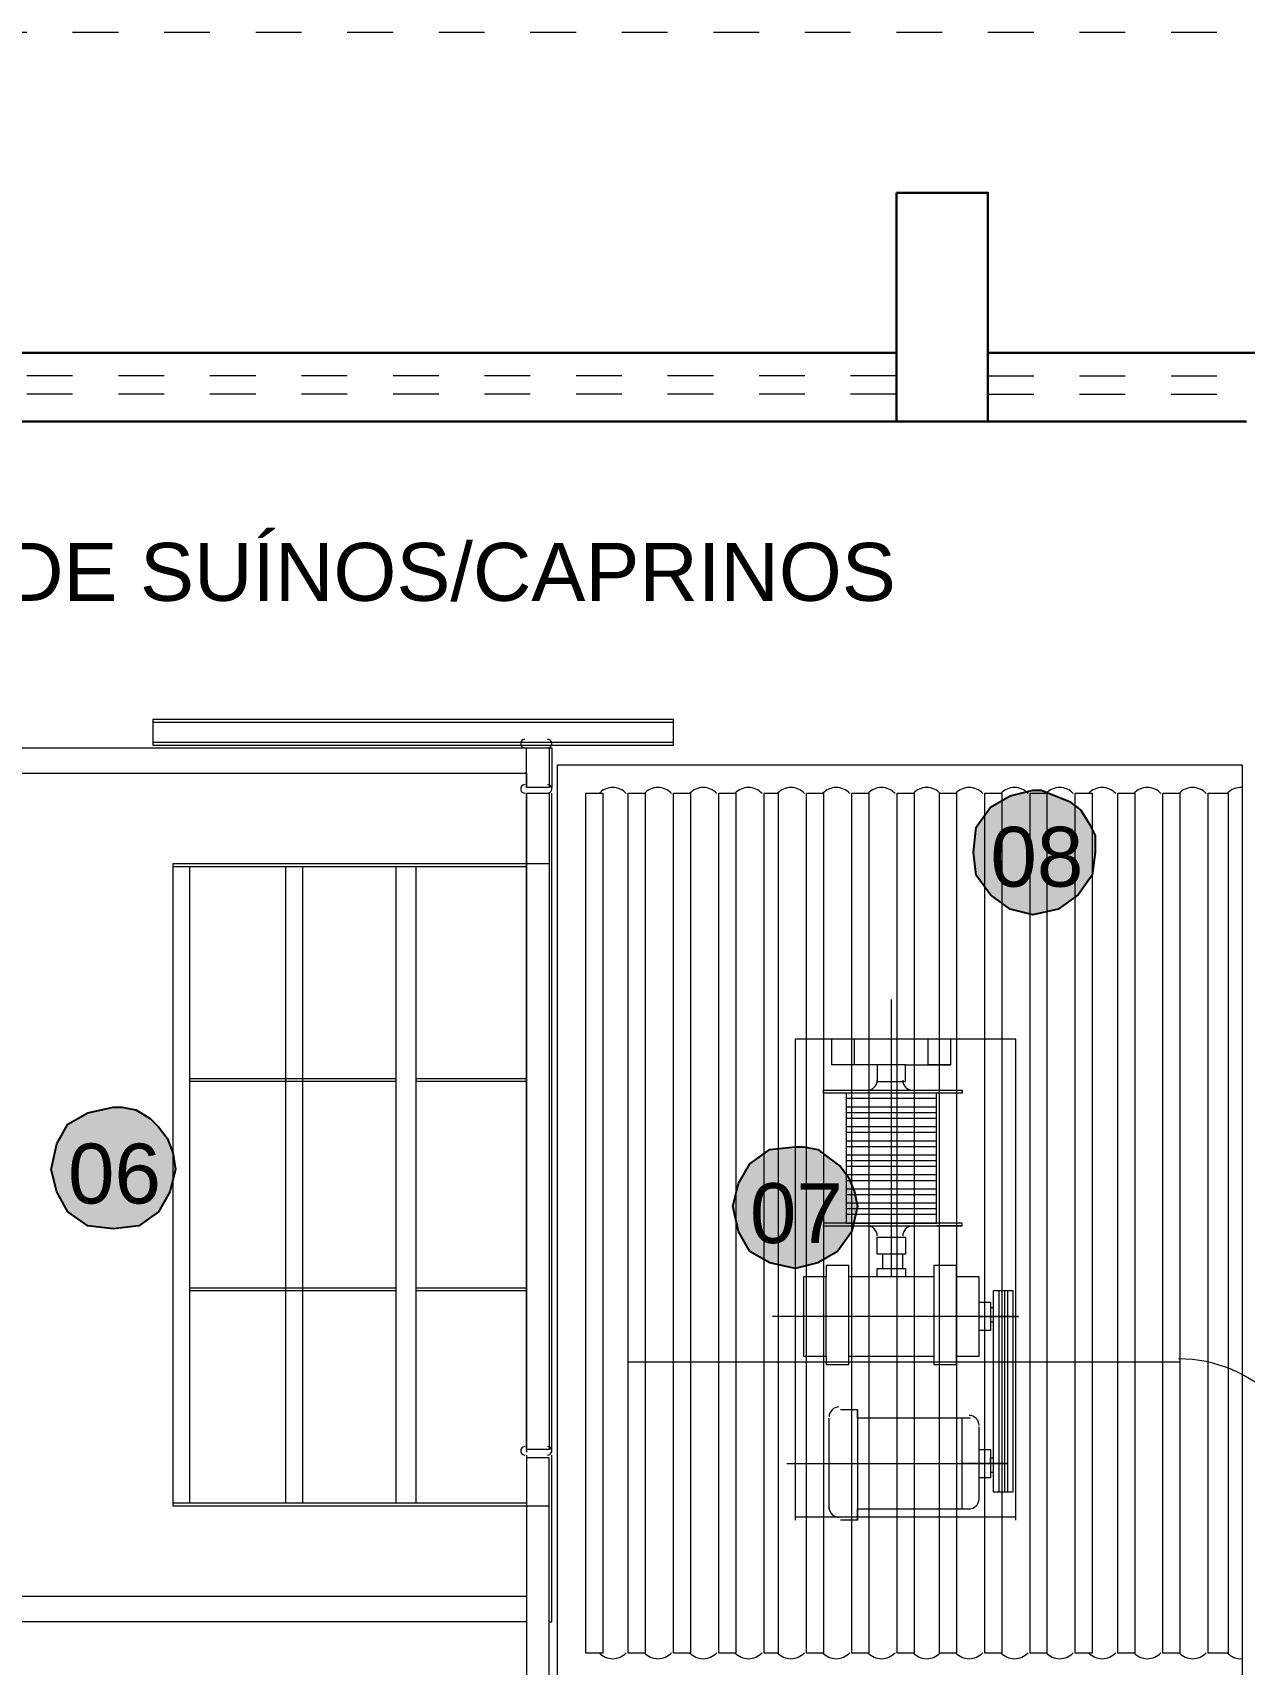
# Model space of a CAD drawing. Header units: millimetres. Extents: x 208330 to 208484, y 9278571 to 9278607.
# Drawn here: x 208402.104 to 208404.752, y 9278579.9 to 9278583.466 of the extents above; entities that cross this region are included whole.
import ezdxf

# ---------------------------------------------------------------- set-up
doc = ezdxf.new("R2010")
doc.units = ezdxf.units.MM
doc.header["$LTSCALE"] = 0.2
doc.header["$MEASUREMENT"] = 0
doc.linetypes.add('Dashed', pattern=[0.75, 0.5, -0.25])
for name, color, linetype, lineweight in [('A-ESTRUTURA', 164, 'Continuous', 30), ('A-PAREDE', 5, 'Continuous', 30), ('A_PROJEÇÃO', 7, 'Dashed', 9)]:
    doc.layers.add(name, color=color, linetype=linetype, lineweight=lineweight)
for name, color, linetype, true_color in [('PDF_equip 1020', 7, 'Continuous', 0x7a7a7a), ('PDF_equip inox', 7, 'Continuous', 0x7a7a7a), ('PDF_EQUIPAMENTOS', 7, 'Continuous', 0x7a7a7a)]:
    doc.layers.add(name, color=color, linetype=linetype, true_color=true_color)
doc.layers.add('PDF_Text', color=7, linetype='Continuous')
doc.styles.add('PDF Arial', font='arial.ttf')

# ---------------------------------------------------------------- blocks, each defined once
blk = doc.blocks.new('galpao')
at = {"layer": 'A-ESTRUTURA'}
blk.add_lwpolyline([(208284.9626, 9278583.116), (208284.9626, 9278582.616), (208285.1626, 9278582.616), (208285.1626, 9278583.116)], close=True, dxfattribs=at)
at = {"layer": 'A-PAREDE'}
for p, q in [((208280.1376, 9278582.766), (208284.9626, 9278582.766)), ((208280.1376, 9278582.616), (208284.9626, 9278582.616))]:
    blk.add_line(p, q, dxfattribs=at)
for points in [[(208285.8776, 9278582.766), (208285.1626, 9278582.766)], [(208285.7276, 9278582.616), (208285.1626, 9278582.616)]]:
    blk.add_lwpolyline(points, dxfattribs=at)
at = {"layer": 'A_PROJEÇÃO'}
for p, q in [((208284.9626, 9278582.716), (208282.9606, 9278582.716)), ((208285.1626, 9278582.716), (208287.2126, 9278582.716)), ((208284.9626, 9278582.676), (208282.9606, 9278582.676)), ((208285.1626, 9278582.676), (208287.2126, 9278582.676))]:
    blk.add_line(p, q, dxfattribs=at)
blk.add_lwpolyline([(208305.8626, 9278583.466), (208279.2876, 9278583.466), (208279.2876, 9278572.861), (208305.8626, 9278572.861)], close=True, dxfattribs=at)
blk = doc.blocks.new('ARQ GALPAO TGOV')
at = {"layer": 'PDF_Text', "true_color": 0x139b48}
h = blk.add_hatch(color=114, dxfattribs=at)
h.dxf.hatch_style = 1
h.paths.add_polyline_path([(-7.3261, 3.6353), (-7.3323, 3.5858), (-7.3632, 3.5425), (-7.4065, 3.5116), (-7.4622, 3.4992), (-7.5116, 3.5116), (-7.5549, 3.5425), (-7.5858, 3.5858), (-7.592, 3.6353), (-7.5858, 3.6909), (-7.5549, 3.7342), (-7.5116, 3.7589), (-7.4622, 3.7713), (-7.4436, 3.7713), (-7.4127, 3.7589), (-7.3818, 3.7465), (-7.3571, 3.728), (-7.3385, 3.6971), (-7.3261, 3.6723)])
h.paths.add_polyline_path([(-7.8455, 2.8625), (-7.8578, 2.8068), (-7.8887, 2.7635), (-7.932, 2.7388), (-7.9815, 2.7264), (-8.0371, 2.7388), (-8.0804, 2.7635), (-8.1051, 2.8068), (-8.1175, 2.8625), (-8.1051, 2.9119), (-8.0804, 2.9552), (-8.0371, 2.9861), (-7.9815, 2.9923), (-7.9629, 2.9923), (-7.932, 2.9861), (-7.9073, 2.9676), (-7.8826, 2.949), (-7.864, 2.9243), (-7.8516, 2.8934)])
h.paths.add_polyline_path([(-8.8285, 1.1994), (-8.8408, 1.1499), (-8.8717, 1.1066), (-8.915, 1.0757), (-8.9645, 1.0634), (-9.0201, 1.0757), (-9.0634, 1.1066), (-9.0881, 1.1499), (-9.1005, 1.1994), (-9.0881, 1.255), (-9.0634, 1.2983), (-9.0201, 1.323), (-8.9645, 1.3354), (-8.9459, 1.3354), (-8.915, 1.323), (-8.8903, 1.3107), (-8.8656, 1.2921), (-8.847, 1.2612), (-8.8346, 1.2365)])
h.paths.add_polyline_path([(-9.3354, 2.9428), (-9.3478, 2.8934), (-9.3725, 2.8501), (-9.4158, 2.8192), (-9.4714, 2.813), (-9.5271, 2.8192), (-9.5704, 2.8501), (-9.5951, 2.8934), (-9.6074, 2.9428), (-9.5951, 2.9985), (-9.5704, 3.0417), (-9.5271, 3.0665), (-9.4714, 3.0788), (-9.4529, 3.0788), (-9.422, 3.0727), (-9.3911, 3.0541), (-9.3725, 3.0356), (-9.354, 3.0108), (-9.3416, 2.9799)])
h.paths.add_polyline_path([(-10.6152, 1.7743), (-10.6275, 1.7249), (-10.6523, 1.6816), (-10.6956, 1.6507), (-10.7512, 1.6383), (-10.8007, 1.6507), (-10.8439, 1.6816), (-10.8748, 1.7249), (-10.8872, 1.7743), (-10.8748, 1.83), (-10.8439, 1.8671), (-10.8007, 1.898), (-10.7512, 1.9104), (-10.7326, 1.9104), (-10.7017, 1.898), (-10.6708, 1.8856), (-10.6461, 1.8609), (-10.6275, 1.8362), (-10.6214, 1.8053)])
h.paths.add_polyline_path([(-10.9738, 3.085), (-10.9861, 3.0294), (-11.0109, 2.9861), (-11.0541, 2.9614), (-11.1098, 2.949), (-11.1592, 2.9614), (-11.2025, 2.9861), (-11.2334, 3.0294), (-11.2458, 3.085), (-11.2334, 3.1345), (-11.2025, 3.1778), (-11.1592, 3.2087), (-11.1098, 3.2148), (-11.0912, 3.2148), (-11.0603, 3.2087), (-11.0294, 3.1901), (-11.0047, 3.1716), (-10.9861, 3.1468), (-10.9738, 3.1159)])
h.paths.add_polyline_path([(-12.0186, 2.4791), (-12.031, 2.4297), (-12.0619, 2.3864), (-12.1051, 2.3555), (-12.1546, 2.3431), (-12.2102, 2.3555), (-12.2535, 2.3864), (-12.2782, 2.4297), (-12.2906, 2.4791), (-12.2782, 2.5348), (-12.2535, 2.5781), (-12.2102, 2.6028), (-12.1546, 2.6152), (-12.1361, 2.6152), (-12.1051, 2.6028), (-12.0804, 2.5904), (-12.0557, 2.5719), (-12.0371, 2.541), (-12.0248, 2.5162)])
h.paths.add_polyline_path([(-12.0186, 4.2411), (-12.0248, 4.1917), (-12.0557, 4.1484), (-12.099, 4.1175), (-12.1546, 4.1051), (-12.2041, 4.1175), (-12.2473, 4.1484), (-12.2782, 4.1917), (-12.2906, 4.2411), (-12.2782, 4.2968), (-12.2473, 4.3339), (-12.2041, 4.3648), (-12.1546, 4.3771), (-12.1361, 4.3771), (-12.1051, 4.3648), (-12.0742, 4.3524), (-12.0495, 4.3339), (-12.031, 4.303), (-12.0186, 4.2782)])
h.paths.add_polyline_path([(-11.4931, 4.2411), (-11.4993, 4.1917), (-11.5302, 4.1484), (-11.5735, 4.1175), (-11.6291, 4.1051), (-11.6786, 4.1175), (-11.7218, 4.1484), (-11.7527, 4.1917), (-11.7589, 4.2411), (-11.7527, 4.2968), (-11.7218, 4.3339), (-11.6786, 4.3648), (-11.6291, 4.3771), (-11.6105, 4.3771), (-11.5796, 4.3648), (-11.5487, 4.3524), (-11.524, 4.3339), (-11.5054, 4.303), (-11.4931, 4.2782)])
at = {"layer": 'PDF_equip 1020', "lineweight": 5}
for points in [[(-7.7713, 2.8192), (-7.7713, 3.3138)], [(-7.4993, 2.1762), (-7.4993, 3.2272), (-7.9815, 3.2272), (-7.9815, 2.1762)], [(-7.8022, 3.1716), (-7.9011, 3.1716), (-7.9011, 3.2272)], [(-7.8516, 3.1716), (-7.8516, 3.2272)], [(-7.7404, 3.1716), (-7.6414, 3.1716), (-7.6414, 3.2272)], [(-7.6414, 3.1716), (-7.6909, 3.1716), (-7.6909, 3.2272)], [(-7.8702, 3.1097), (-7.8702, 2.8254), (-7.6724, 2.8254), (-7.6724, 3.1097)], [(-7.6724, 3.0974), (-7.8702, 3.0974)], [(-7.6724, 3.0788), (-7.8702, 3.0788)], [(-7.6724, 3.0665), (-7.8702, 3.0665)], [(-7.6724, 3.0541), (-7.8702, 3.0541)], [(-7.6724, 3.0356), (-7.8702, 3.0356)], [(-7.6724, 3.0232), (-7.8702, 3.0232)], [(-7.6724, 3.0046), (-7.8702, 3.0046)], [(-7.6724, 2.9923), (-7.8702, 2.9923)], [(-7.6724, 2.9737), (-7.8702, 2.9737)], [(-7.6724, 2.9614), (-7.8702, 2.9614)], [(-7.6724, 2.949), (-7.8702, 2.949)], [(-7.6724, 2.9305), (-7.8702, 2.9305)], [(-7.6724, 2.9181), (-7.8702, 2.9181)], [(-7.6724, 2.8995), (-7.8702, 2.8995)], [(-7.6724, 2.8872), (-7.8702, 2.8872)], [(-7.6724, 2.8686), (-7.8702, 2.8686)], [(-7.6724, 2.8563), (-7.8702, 2.8563)], [(-7.7218, 2.8192), (-7.6167, 2.8192), (-7.6167, 2.8254), (-7.9197, 2.8254), (-7.9197, 2.8192), (-7.8207, 2.8192), (-7.7404, 2.8192)], [(-7.6724, 2.8439), (-7.8702, 2.8439)], [(-7.8022, 2.7079), (-7.8022, 2.7264), (-7.7404, 2.7264), (-7.7404, 2.7079), (-7.7713, 2.7079), (-7.7713, 2.8192), (-7.6167, 2.8192), (-7.6724, 2.8192)], [(-7.7898, 2.7264), (-7.7898, 2.7574)], [(-7.7713, 2.7264), (-7.7465, 2.7264), (-7.7465, 2.7574)], [(-7.9135, 2.5348), (-7.9135, 2.5162), (-7.864, 2.5162), (-7.864, 2.7326), (-7.9135, 2.7326), (-7.9135, 2.7079)], [(-7.6785, 2.7079), (-7.864, 2.7079)], [(-7.6291, 2.5348), (-7.592, 2.5348), (-7.5796, 2.5348), (-7.5796, 2.7079), (-7.6291, 2.7079)], [(-7.5487, 2.677), (-7.5487, 2.473), (-7.5487, 2.238), (-7.5054, 2.238), (-7.5054, 2.473), (-7.5054, 2.677), (-7.5487, 2.677), (-7.5487, 2.6213)], [(-7.5363, 2.677), (-7.5363, 2.473), (-7.5363, 2.238)], [(-7.524, 2.677), (-7.524, 2.473), (-7.524, 2.238)], [(-7.5178, 2.677), (-7.5178, 2.473), (-7.5178, 2.238)], [(-7.5796, 2.6522), (-7.5549, 2.6522), (-7.5549, 2.5904), (-7.5796, 2.5904)], [(-7.5487, 2.6399), (-7.5549, 2.6399)], [(-7.5796, 2.6213), (-7.4931, 2.6213), (-8.0309, 2.6213)], [(-7.5487, 2.609), (-7.5549, 2.609)], [(-7.864, 2.5348), (-7.6785, 2.5348)], [(-7.9073, 2.2009), (-7.9073, 2.3988)], [(-7.8455, 2.4173), (-7.8826, 2.4173)], [(-7.5982, 2.3988), (-7.8455, 2.3988), (-7.8455, 2.4173), (-7.8455, 2.2009), (-7.8455, 2.1762), (-7.8455, 2.2009), (-7.5982, 2.2009)], [(-7.6167, 2.2009), (-7.6167, 2.3988)], [(-7.5796, 2.2195), (-7.5796, 2.3802)], [(-8, 2.2999), (-7.5178, 2.2999), (-7.6167, 2.2999), (-7.5796, 2.2999), (-7.5796, 2.3308), (-7.5549, 2.3308), (-7.5549, 2.2689), (-7.5796, 2.2689)], [(-7.5549, 2.3184), (-7.5549, 2.2999), (-7.5549, 2.3122), (-7.5487, 2.3122)], [(-7.5549, 2.2813), (-7.5487, 2.2813)], [(-7.4993, 2.1824), (-7.9815, 2.1824)], [(-7.8455, 2.1762), (-7.8826, 2.1762)]]:
    blk.add_lwpolyline(points, dxfattribs=at)
for points in [[(-7.8022, 3.1345), (-7.7404, 3.1345), (-7.7404, 3.1716), (-7.8022, 3.1716)], [(-7.9197, 3.1159), (-7.7218, 3.1159), (-7.6167, 3.1159), (-7.6167, 3.1097), (-7.9197, 3.1097)], [(-7.8022, 2.7944), (-7.7404, 2.7944), (-7.7404, 2.7574), (-7.8022, 2.7574)], [(-7.6291, 2.7326), (-7.6785, 2.7326), (-7.6785, 2.5162), (-7.6291, 2.5162)], [(-7.9629, 2.7079), (-7.9629, 2.5348), (-7.9135, 2.5348), (-7.9135, 2.7079)]]:
    blk.add_lwpolyline(points, close=True, dxfattribs=at)
for centre, start, end in [((-7.8238, 3.1376), 269.9999, 0.0001), ((-7.7249, 3.1376), 179.9999, 270.0001), ((-7.8238, 2.7975), 359.9999, 90.0001), ((-7.7249, 2.7975), 89.9999, 180.0001), ((-7.8857, 2.4019), 89.9999, 180.0001), ((-7.6013, 2.3833), 359.9999, 90.0001), ((-7.6013, 2.2226), 269.9999, 0.0001), ((-7.8857, 2.204), 179.9999, 270.0001)]:
    blk.add_arc(centre, 0.0216, start, end, dxfattribs=at)
at = {"layer": 'PDF_equip inox', "lineweight": 9}
for points in [[(-8.2473, 3.9258), (-9.3849, 3.9258), (-9.3849, 3.8764), (-8.2473, 3.8764)], [(-8.2473, 3.9196), (-9.3849, 3.9196), (-9.3849, 3.8702), (-8.2473, 3.8702)], [(-8.439, 1.8856), (-8.439, 3.7651), (-8.4019, 3.7651), (-8.4019, 1.8856)], [(-8.3091, 3.7651), (-8.3091, 1.8856), (-8.3462, 1.8856), (-8.3462, 3.7651)], [(-8.2102, 3.7651), (-8.2102, 1.8856), (-8.2473, 1.8856), (-8.2473, 3.7651)], [(-8.1113, 3.7651), (-8.1113, 1.8856), (-8.1484, 1.8856), (-8.1484, 3.7651)], [(-8.0186, 3.7651), (-8.0186, 1.8856), (-8.0495, 1.8856), (-8.0495, 3.7651)], [(-7.9197, 3.7651), (-7.9197, 1.8856), (-7.9567, 1.8856), (-7.9567, 3.7651)], [(-7.8207, 3.7651), (-7.8207, 1.8856), (-7.8578, 1.8856), (-7.8578, 3.7651)], [(-7.7218, 3.7651), (-7.7218, 1.8856), (-7.7589, 1.8856), (-7.7589, 3.7651)], [(-7.6291, 3.7651), (-7.6291, 1.8856), (-7.6662, 1.8856), (-7.6662, 3.7651)], [(-7.5302, 3.7651), (-7.5302, 1.8856), (-7.5673, 1.8856), (-7.5673, 3.7651)], [(-7.4312, 3.7651), (-7.4312, 1.8856), (-7.4683, 1.8856), (-7.4683, 3.7651)], [(-7.3694, 3.7651), (-7.3323, 3.7651), (-7.3323, 1.8856), (-7.3694, 1.8856)], [(-7.2396, 3.7651), (-7.2396, 1.8856), (-7.2767, 1.8856), (-7.2767, 3.7651)], [(-7.1778, 3.7651), (-7.1407, 3.7651), (-7.1407, 1.8856), (-7.1778, 1.8856)], [(-8.5193, 2.3122), (-8.5688, 2.3122), (-8.5688, 1.6754), (-8.5193, 1.6754)]]:
    blk.add_lwpolyline(points, close=True, dxfattribs=at)
for points in [[(-8.5688, 1.9536), (-10.1268, 1.9536), (-10.1268, 3.864), (-8.5132, 3.864), (-8.5132, 3.7774)], [(-8.5688, 2.3184), (-8.5688, 2.0093), (-10.0711, 2.0093), (-10.0711, 3.8084), (-8.5688, 3.8084), (-8.5688, 3.7774), (-8.5688, 3.864), (-8.5193, 3.864), (-8.5193, 3.7774), (-8.5688, 3.7774)], [(-8.5688, 3.8764), (-8.5193, 3.8764)], [(-8.5688, 3.7651), (-8.5193, 3.7651), (-8.5193, 2.3308), (-8.5688, 2.3308), (-8.5688, 3.7651), (-8.5688, 2.3246)], [(-8.5132, 2.3246), (-8.5132, 3.7651)], [(-7.0418, 1.8856), (-7.0788, 1.8856), (-7.0788, 3.7651), (-7.0418, 3.7651)], [(-7.0727, 3.7651), (-7.0356, 3.7651), (-7.0356, 1.8856), (-7.0727, 1.8856)], [(-8.5193, 3.6105), (-9.3416, 3.6105), (-9.3416, 2.2071), (-8.5193, 2.2071)], [(-8.5688, 3.6043), (-9.3416, 3.6043)], [(-9.3045, 2.2133), (-9.3045, 3.6043)], [(-9.0943, 2.2133), (-9.0943, 3.6043)], [(-9.0572, 2.2133), (-9.0572, 3.6043)], [(-8.8532, 2.2133), (-8.8532, 3.6043)], [(-8.8099, 2.2133), (-8.8099, 3.6043)], [(-8.8532, 3.1407), (-9.3045, 3.1407)], [(-8.5688, 3.1407), (-8.8099, 3.1407)], [(-8.8532, 3.1345), (-9.3045, 3.1345)], [(-8.5688, 3.1345), (-8.8099, 3.1345)], [(-8.8532, 2.6832), (-9.3045, 2.6832)], [(-8.8532, 2.677), (-9.3045, 2.677)], [(-8.5688, 2.6832), (-8.8099, 2.6832)], [(-8.5688, 2.677), (-8.8099, 2.677)], [(-8.5193, 1.9536), (-8.5132, 1.9536), (-8.5132, 2.3184)], [(-8.5688, 2.2133), (-9.3416, 2.2133)]]:
    blk.add_lwpolyline(points, dxfattribs=at)
for centre, radius, start, end in [((-8.5719, 3.8733), 0.00927, 89.9999, 270.0001), ((-8.5224, 3.8733), 0.00927, 269.9999, 90.0001), ((-8.5719, 3.7744), 0.00927, 89.9999, 270.0001), ((-8.5224, 3.7744), 0.00927, 269.9999, 90.0001), ((-8.3802, 3.7373), 0.0402, 42.506, 137.494), ((-8.2813, 3.7373), 0.0402, 42.506, 137.494), ((-8.1824, 3.7373), 0.0402, 42.506, 137.494), ((-8.0835, 3.7373), 0.0402, 42.506, 137.494), ((-7.9908, 3.7373), 0.0402, 42.506, 137.494), ((-7.8918, 3.7373), 0.0402, 42.506, 137.494), ((-7.7929, 3.7373), 0.0402, 42.506, 137.494), ((-7.694, 3.7373), 0.0402, 42.506, 137.494), ((-7.6013, 3.7373), 0.0402, 42.506, 137.494), ((-7.5023, 3.7373), 0.0402, 42.506, 137.494), ((-7.4034, 3.7373), 0.0402, 42.506, 137.494), ((-7.3107, 3.7373), 0.0402, 42.506, 137.494), ((-7.2118, 3.7373), 0.0402, 42.506, 137.494), ((-7.1129, 3.7373), 0.0402, 42.506, 137.494), ((-7.0078, 3.7373), 0.0402, 86.0065, 137.4939), ((-8.5719, 2.3277), 0.00927, 89.9999, 270.0001), ((-8.5224, 2.3277), 0.00927, 269.9999, 90.0001), ((-8.3802, 1.9135), 0.0402, 222.506, 317.494), ((-8.2813, 1.9135), 0.0402, 222.506, 317.494), ((-8.1824, 1.9135), 0.0402, 222.506, 317.494), ((-8.0835, 1.9135), 0.0402, 222.506, 317.494), ((-7.9908, 1.9135), 0.0402, 222.506, 317.494), ((-7.8918, 1.9135), 0.0402, 222.506, 317.494), ((-7.7929, 1.9135), 0.0402, 222.506, 317.494), ((-7.694, 1.9135), 0.0402, 222.506, 317.494), ((-7.6013, 1.9135), 0.0402, 222.506, 317.494), ((-7.5023, 1.9135), 0.0402, 222.506, 317.494), ((-7.4034, 1.9135), 0.0402, 222.506, 317.494), ((-7.3107, 1.9135), 0.0402, 222.506, 317.494), ((-7.2118, 1.9135), 0.0402, 222.506, 317.494), ((-7.1129, 1.9135), 0.0402, 222.506, 317.494), ((-7.0078, 1.9135), 0.0402, 222.5061, 273.9935)]:
    blk.add_arc(centre, radius, start, end, dxfattribs=at)
at = {"layer": 'PDF_EQUIPAMENTOS', "lineweight": 5}
blk.add_lwpolyline([(-8.5008, 1.8238), (-8.5008, 3.8269), (-7.0047, 3.8269), (-7.0047, 1.8238)], close=True, dxfattribs=at)
blk.add_lwpolyline([(-8.3462, 2.5224), (-7.1407, 2.5224)], dxfattribs=at)
blk.add_arc((-7.1438, 2.2288), 0.2998, 0, 90, dxfattribs=at)
at = {"layer": 'PDF_Text'}
for points in [[(-7.3261, 3.6353), (-7.3323, 3.5858), (-7.3632, 3.5425), (-7.4065, 3.5116), (-7.4622, 3.4992), (-7.5116, 3.5116), (-7.5549, 3.5425), (-7.5858, 3.5858), (-7.592, 3.6353), (-7.5858, 3.6909), (-7.5549, 3.7342), (-7.5116, 3.7589), (-7.4622, 3.7713), (-7.4436, 3.7713), (-7.4127, 3.7589), (-7.3818, 3.7465), (-7.3571, 3.728), (-7.3385, 3.6971), (-7.3261, 3.6723)], [(-9.3354, 2.9428), (-9.3478, 2.8934), (-9.3725, 2.8501), (-9.4158, 2.8192), (-9.4714, 2.813), (-9.5271, 2.8192), (-9.5704, 2.8501), (-9.5951, 2.8934), (-9.6074, 2.9428), (-9.5951, 2.9985), (-9.5704, 3.0417), (-9.5271, 3.0665), (-9.4714, 3.0788), (-9.4529, 3.0788), (-9.422, 3.0727), (-9.3911, 3.0541), (-9.3725, 3.0356), (-9.354, 3.0108), (-9.3416, 2.9799)], [(-7.8455, 2.8625), (-7.8578, 2.8068), (-7.8887, 2.7635), (-7.932, 2.7388), (-7.9815, 2.7264), (-8.0371, 2.7388), (-8.0804, 2.7635), (-8.1051, 2.8068), (-8.1175, 2.8625), (-8.1051, 2.9119), (-8.0804, 2.9552), (-8.0371, 2.9861), (-7.9815, 2.9923), (-7.9629, 2.9923), (-7.932, 2.9861), (-7.9073, 2.9676), (-7.8826, 2.949), (-7.864, 2.9243), (-7.8516, 2.8934)]]:
    blk.add_lwpolyline(points, close=True, dxfattribs=at)
at = {"layer": 'A-PAREDE', "color": 6}
blk.add_blockref('galpao', (-208292.7228, -9278578.0387), dxfattribs=at)
at = {"layer": 'PDF_Text', "attachment_point": 7, "style": 'PDF Arial'}
for s, insert, char_height in [('SANGRIA DE SUÍNOS/CAPRINOS', (-10.5534, 4.1836), 0.126653), ('08', (-7.5549, 3.5588), 0.1308), ('06', (-9.5704, 2.8664), 0.1308), ('07', (-8.0804, 2.7798), 0.1308)]:
    blk.add_mtext(s, dxfattribs=dict(at, insert=insert, char_height=char_height))

msp = doc.modelspace()

# ---------------------------------------------------------------- block references
at = {"color": 6}
msp.add_blockref('ARQ GALPAO TGOV', (208411.7521, 9278578.0387), dxfattribs=at)

doc.saveas('drawing.dxf')
